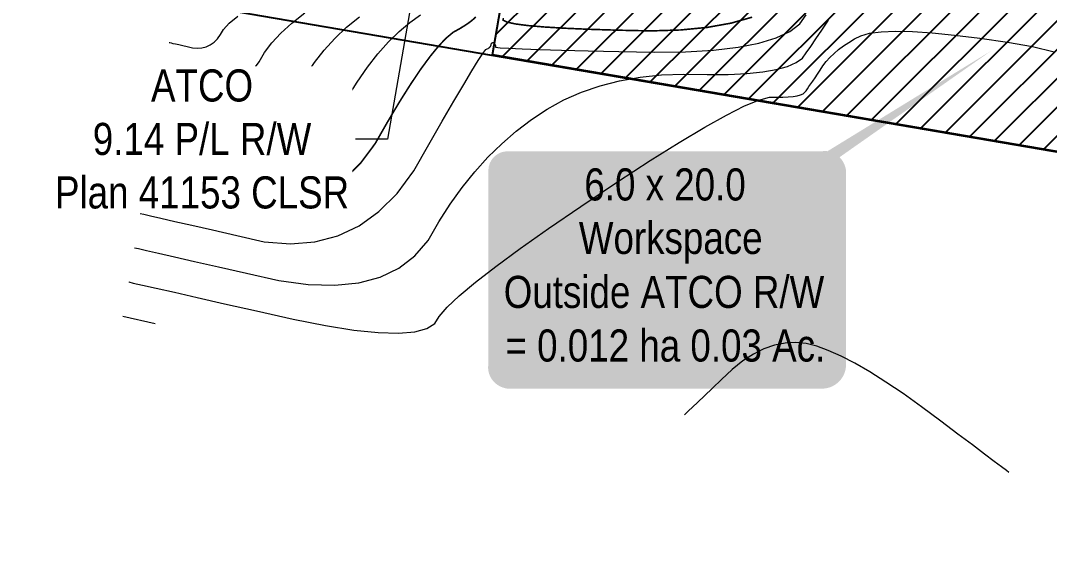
# Model space of a CAD drawing. Extents: x 602200 to 604568, y 5669458 to 5671879.
# Drawn here: x 603234.58 to 603266.65, y 5669498.07 to 5669514.31 of the extents above; entities that cross this region are included whole.
import ezdxf

# ---------------------------------------------------------------- set-up
doc = ezdxf.new("R2010")
doc.units = 0
doc.header["$LTSCALE"] = 5
doc.header["$PDSIZE"] = 0.5
doc.layers.get('Defpoints').update_dxf_attribs({"color": 9})
doc.layers.add('C-RW-T', color=13, linetype='Continuous', lineweight=9)
doc.layers.add('C-TOPO-MAJR', color=7, linetype='Continuous', lineweight=15, true_color=0xd3aa5f)
doc.layers.add('C-TOPO-MINR', color=7, linetype='Continuous', lineweight=13, true_color=0xe9d5af)
for name, color, linetype in [('F-RW', 190, 'Continuous'), ('P-TEMP-ATCO PIPELINES', 104, 'Continuous'), ('P-TEMP-ATCO PIPELINES-H', 71, 'Continuous'), ('P-TEMP-BLOCKS', 250, 'Continuous')]:
    doc.layers.add(name, color=color, linetype=linetype)
doc.styles.add('1.0', font='ARIALN.TTF', dxfattribs={"height": 1})
doc.styles.add('80', font='ARIALN.TTF', dxfattribs={"height": 10})
doc.dimstyles.new('Compass 500', dxfattribs={"dimscale": 0.5, "dimtxt": 0.9, "dimasz": 2, "dimexe": 0.2, "dimexo": 0.0625, "dimgap": 0.5, "dimtad": 0, "dimtih": 1, "dimtoh": 1, "dimzin": 0, "dimdsep": 46, "dimtxsty": '1.0', "dimcen": 0.1, "dimse1": 1, "dimse2": 1, "dimclrd": 256, "dimclrt": 256, "dimaunit": 1, "dimadec": 4, "dimazin": 0, "dimtfac": 0.06, "dimtofl": 0, "dimtmove": 0, "dimatfit": 0, "dimfxl": 0.2, "dimtolj": 1, "dimtzin": 0, "dimlwd": -1, "dimarcsym": 0})

# ---------------------------------------------------------------- blocks, each defined once
blk = doc.blocks.new('*D68')
at = {"layer": 'C-RW-T', "transparency": 16777216}
for p, q in [((603249.305, 5669529.665), (603249.475, 5669530.651)), ((603247.412, 5669518.692), (603246.019, 5669510.611)), ((603246.019, 5669510.611), (603245.019, 5669510.611))]:
    blk.add_line(p, q, dxfattribs=at)
for points in [[(603249.141, 5669529.693), (603249.469, 5669529.637), (603249.135, 5669528.68)], [(603247.248, 5669518.72), (603247.577, 5669518.663), (603247.582, 5669519.677)]]:
    blk.add_solid(points, dxfattribs=at)
at = {"layer": 'Defpoints', "color": 0, "transparency": 16777216}
for p in [(603249.135, 5669528.68), (603330.306, 5669514.68), (603328.753, 5669505.677)]:
    blk.add_point(p, dxfattribs=at)
at = {"layer": 'C-RW-T', "transparency": 16777216, "insert": (603240.236, 5669510.611), "char_height": 1, "attachment_point": 5, "style": '1.0', "bg_fill": 3, "box_fill_scale": 1.1, "bg_fill_color": 256, "bg_fill_true_color": 13158600, "bg_fill_transparency": 0}
blk.add_mtext('\\A1;ATCO\\P9.14 P/L R/W\\PPlan 41153 CLSR', dxfattribs=at)
blk = doc.blocks.new('*U74')
h = blk.add_hatch(color=255)
edge = h.paths.add_edge_path()
edge.add_line((-49, -37), (49, -37))
edge.add_arc((49, -31), 6, 270, 360)
edge.add_line((55, -31), (55, 29.5))
edge.add_arc((49, 29.5), 6, 0, 90)
edge.add_line((49, 35.5), (-49, 35.5))
edge.add_arc((-49, 29.5), 6, 90, 180)
edge.add_line((-55, 29.5), (-55, -31))
edge.add_arc((-49, -31), 6, 180, 270)
at = {"color": 104, "flags": 128}
blk.add_lwpolyline([(101.87, 66.91, 0, 7.5, 0), (0, 0, 0, 0, 0)], format="xyseb", dxfattribs=at)
blk.add_lwpolyline([(-49, -37, 3, 3, 0), (49, -37, 3, 3, 0.414214), (55, -31, 3, 3, 0), (55, 29.5, 3, 0, 0.414214), (49, 35.5, 0, 0, 0), (-49, 35.5, 0, 0, 0.414214), (-55, 29.5, 0, 0, 0), (-55, -31, 0, 3, 0.414214)], format="xyseb", close=True, dxfattribs=at)
at = {"color": 104, "style": '80'}
blk.add_attdef('ENTER_TEXT_001', (-26.85, -4.92), '', height=10, dxfattribs=at)

msp = doc.modelspace()

# ---------------------------------------------------------------- hatches: boundary and pattern name
at = {"layer": 'P-TEMP-ATCO PIPELINES-H'}
h = msp.add_hatch(dxfattribs=at)
h.set_pattern_fill('ANSI31', color=256, scale=0.2)
h.paths.add_polyline_path([(603250.317, 5669519.205), (603270.031, 5669515.805), (603269.008, 5669509.863), (603249.295, 5669513.237)])

# ---------------------------------------------------------------- linework, layer by layer
at = {"layer": 'C-TOPO-MAJR', "const_width": 0.05, "flags": 128}
for points in [[(603238.489, 5669509.359), (603238.489, 5669509.359), (603238.579, 5669509.338), (603238.759, 5669509.297), (603239.029, 5669509.236), (603239.389, 5669509.154), (603239.839, 5669509.052), (603240.379, 5669508.93), (603241.009, 5669508.787), (603241.729, 5669508.624), (603242.409, 5669508.567), (603243.047, 5669508.617), (603243.645, 5669508.774), (603244.203, 5669509.038), (603244.719, 5669509.409), (603245.196, 5669509.887), (603245.631, 5669510.471), (603246.026, 5669511.162), (603246.395, 5669511.78), (603246.738, 5669512.324), (603247.055, 5669512.795), (603247.347, 5669513.192), (603247.612, 5669513.516), (603247.852, 5669513.767), (603248.065, 5669513.944), (603248.253, 5669514.047), (603248.417, 5669514.147), (603248.558, 5669514.242), (603248.674, 5669514.333), (603248.767, 5669514.42)], [(603249.62, 5669514.383), (603249.624, 5669514.317), (603249.754, 5669514.257), (603250.012, 5669514.202), (603250.397, 5669514.152), (603250.908, 5669514.108), (603251.547, 5669514.069), (603252.312, 5669514.036), (603253.205, 5669514.008), (603254.224, 5669513.986), (603255.152, 5669514.015), (603255.988, 5669514.096), (603256.731, 5669514.229), (603257.383, 5669514.414)]]:
    msp.add_lwpolyline(points, dxfattribs=at)
at = {"layer": 'C-TOPO-MINR', "flags": 128}
for points in [[(603238.13, 5669507.225), (603238.13, 5669507.225), (603238.255, 5669507.197), (603238.505, 5669507.14), (603238.879, 5669507.055), (603239.379, 5669506.942), (603240.003, 5669506.8), (603240.752, 5669506.63), (603241.626, 5669506.432), (603242.625, 5669506.205), (603243.541, 5669506.08), (603244.373, 5669506.056), (603245.122, 5669506.132), (603245.788, 5669506.31), (603246.37, 5669506.589), (603246.87, 5669506.969), (603247.286, 5669507.45), (603247.618, 5669508.033), (603247.971, 5669508.583), (603248.343, 5669509.102), (603248.735, 5669509.589), (603249.147, 5669510.045), (603249.578, 5669510.468), (603250.03, 5669510.86), (603250.501, 5669511.22), (603250.991, 5669511.548), (603251.512, 5669511.833), (603252.062, 5669512.076), (603252.642, 5669512.275), (603253.251, 5669512.431), (603253.89, 5669512.544), (603254.559, 5669512.614), (603255.258, 5669512.641), (603255.986, 5669512.625), (603256.638, 5669512.632), (603257.214, 5669512.661), (603257.713, 5669512.712), (603258.137, 5669512.785), (603258.484, 5669512.881), (603258.755, 5669512.999), (603258.949, 5669513.14), (603259.068, 5669513.303), (603259.209, 5669513.502), (603259.372, 5669513.737), (603259.558, 5669514.009), (603259.766, 5669514.318)], [(603238.31, 5669508.292), (603238.31, 5669508.292), (603238.417, 5669508.268), (603238.632, 5669508.219), (603238.954, 5669508.146), (603239.384, 5669508.048), (603239.921, 5669507.926), (603240.566, 5669507.78), (603241.318, 5669507.609), (603242.177, 5669507.414), (603242.988, 5669507.347), (603243.75, 5669507.407), (603244.464, 5669507.595), (603245.13, 5669507.91), (603245.747, 5669508.352), (603246.315, 5669508.922), (603246.835, 5669509.62), (603247.306, 5669510.445), (603247.723, 5669511.169), (603248.086, 5669511.793), (603248.394, 5669512.316), (603248.648, 5669512.739), (603248.848, 5669513.061), (603248.993, 5669513.282), (603249.084, 5669513.403), (603249.12, 5669513.423), (603249.152, 5669513.442), (603249.179, 5669513.461), (603249.202, 5669513.478), (603249.22, 5669513.495), (603249.233, 5669513.511), (603249.242, 5669513.527), (603249.246, 5669513.541), (603249.246, 5669513.555), (603249.246, 5669513.567), (603249.249, 5669513.578), (603249.253, 5669513.588), (603249.258, 5669513.597), (603249.265, 5669513.604), (603249.273, 5669513.61), (603249.283, 5669513.615), (603249.294, 5669513.619), (603249.304, 5669513.62), (603249.314, 5669513.62), (603249.323, 5669513.618), (603249.332, 5669513.613), (603249.34, 5669513.607), (603249.348, 5669513.599), (603249.355, 5669513.588), (603249.361, 5669513.576), (603249.367, 5669513.564), (603249.371, 5669513.551), (603249.376, 5669513.539), (603249.379, 5669513.526), (603249.382, 5669513.514), (603249.384, 5669513.501), (603249.385, 5669513.488), (603249.386, 5669513.475), (603249.524, 5669513.461), (603249.799, 5669513.446), (603250.21, 5669513.429), (603250.759, 5669513.41), (603251.445, 5669513.39), (603252.268, 5669513.369), (603253.228, 5669513.347), (603254.325, 5669513.323), (603255.31, 5669513.336), (603256.183, 5669513.388), (603256.944, 5669513.477), (603257.593, 5669513.603), (603258.13, 5669513.767), (603258.555, 5669513.969), (603258.869, 5669514.208), (603259.07, 5669514.485)], [(603238.669, 5669510.425), (603238.669, 5669510.425), (603238.741, 5669510.409), (603238.887, 5669510.376), (603239.104, 5669510.327), (603239.395, 5669510.261), (603239.757, 5669510.178), (603240.193, 5669510.08), (603240.701, 5669509.964), (603241.281, 5669509.833), (603241.829, 5669509.787), (603242.344, 5669509.828), (603242.826, 5669509.954), (603243.276, 5669510.167), (603243.692, 5669510.466), (603244.076, 5669510.851), (603244.427, 5669511.322), (603244.746, 5669511.88), (603245.067, 5669512.391), (603245.39, 5669512.855), (603245.717, 5669513.274), (603246.045, 5669513.646), (603246.377, 5669513.972), (603246.711, 5669514.251), (603247.047, 5669514.485)], [(603238.848, 5669511.492), (603238.848, 5669511.492), (603238.904, 5669511.48), (603239.014, 5669511.455), (603239.179, 5669511.417), (603239.4, 5669511.367), (603239.675, 5669511.304), (603240.006, 5669511.229), (603240.392, 5669511.142), (603240.833, 5669511.042), (603241.249, 5669511.007), (603241.641, 5669511.038), (603242.007, 5669511.134), (603242.349, 5669511.296), (603242.665, 5669511.523), (603242.957, 5669511.816), (603243.224, 5669512.174), (603243.466, 5669512.597), (603243.739, 5669513.001), (603244.043, 5669513.386), (603244.378, 5669513.753), (603244.744, 5669514.099), (603245.141, 5669514.427)], [(603239.028, 5669512.559), (603239.028, 5669512.559), (603239.066, 5669512.55), (603239.141, 5669512.533), (603239.254, 5669512.507), (603239.405, 5669512.473), (603239.593, 5669512.431), (603239.82, 5669512.379), (603240.084, 5669512.319), (603240.385, 5669512.251), (603240.67, 5669512.227), (603240.937, 5669512.248), (603241.188, 5669512.314), (603241.421, 5669512.425), (603241.638, 5669512.58), (603241.837, 5669512.78), (603242.02, 5669513.025), (603242.185, 5669513.314), (603242.41, 5669513.612), (603242.695, 5669513.918), (603243.039, 5669514.231), (603243.443, 5669514.553)], [(603239.207, 5669513.626), (603239.207, 5669513.626), (603239.228, 5669513.621), (603239.268, 5669513.612), (603239.329, 5669513.598), (603239.41, 5669513.58), (603239.512, 5669513.557), (603239.633, 5669513.529), (603239.775, 5669513.497), (603239.937, 5669513.46), (603240.09, 5669513.447), (603240.234, 5669513.459), (603240.369, 5669513.494), (603240.494, 5669513.553), (603240.611, 5669513.637), (603240.718, 5669513.744), (603240.816, 5669513.876), (603240.905, 5669514.032), (603241.082, 5669514.223), (603241.347, 5669514.449)], [(603237.951, 5669506.158), (603237.951, 5669506.158), (603238.093, 5669506.126), (603238.378, 5669506.062), (603238.805, 5669505.965), (603239.374, 5669505.836), (603240.085, 5669505.674), (603240.939, 5669505.481), (603241.935, 5669505.255), (603243.073, 5669504.996), (603244.085, 5669504.798), (603244.97, 5669504.659), (603245.729, 5669504.58), (603246.361, 5669504.561), (603246.866, 5669504.602), (603247.245, 5669504.703), (603247.497, 5669504.863), (603247.623, 5669505.083), (603247.875, 5669505.371), (603248.254, 5669505.726), (603248.759, 5669506.149), (603249.391, 5669506.639), (603250.149, 5669507.197), (603251.033, 5669507.823), (603252.044, 5669508.516), (603253.182, 5669509.276), (603254.204, 5669509.941), (603255.112, 5669510.511), (603255.904, 5669510.984), (603256.582, 5669511.362), (603257.145, 5669511.645), (603257.592, 5669511.831), (603257.925, 5669511.922), (603258.143, 5669511.917), (603258.338, 5669511.919), (603258.511, 5669511.928), (603258.66, 5669511.943), (603258.787, 5669511.965), (603258.891, 5669511.994), (603258.972, 5669512.029), (603259.03, 5669512.071), (603259.065, 5669512.12), (603259.108, 5669512.18), (603259.156, 5669512.25), (603259.212, 5669512.332), (603259.275, 5669512.424), (603259.344, 5669512.527), (603259.42, 5669512.641), (603259.502, 5669512.766), (603259.591, 5669512.902), (603259.694, 5669513.034), (603259.809, 5669513.161), (603259.936, 5669513.284), (603260.077, 5669513.403), (603260.23, 5669513.518), (603260.396, 5669513.628), (603260.575, 5669513.735), (603260.767, 5669513.837), (603261.043, 5669513.911), (603261.404, 5669513.956), (603261.85, 5669513.974), (603262.381, 5669513.963), (603262.996, 5669513.925), (603263.695, 5669513.858), (603264.48, 5669513.763), (603265.349, 5669513.64), (603266.121, 5669513.496), (603266.798, 5669513.33)], [(603237.771, 5669505.092), (603238.773, 5669504.864)], [(603265.384, 5669500.223), (603265.384, 5669500.223), (603265.308, 5669500.28), (603265.157, 5669500.394), (603264.93, 5669500.564), (603264.628, 5669500.792), (603264.25, 5669501.076), (603263.796, 5669501.417), (603263.267, 5669501.815), (603262.662, 5669502.269), (603262.092, 5669502.678), (603261.556, 5669503.04), (603261.055, 5669503.355), (603260.588, 5669503.624), (603260.156, 5669503.847), (603259.759, 5669504.023), (603259.396, 5669504.153), (603259.068, 5669504.237), (603258.739, 5669504.271), (603258.41, 5669504.255), (603258.081, 5669504.19), (603257.752, 5669504.075), (603257.422, 5669503.91), (603257.093, 5669503.696), (603256.763, 5669503.432), (603256.432, 5669503.118), (603256.143, 5669502.844), (603255.896, 5669502.608), (603255.689, 5669502.412), (603255.524, 5669502.256), (603255.4, 5669502.138), (603255.318, 5669502.06), (603255.276, 5669502.02), (603255.276, 5669502.02)]]:
    msp.add_lwpolyline(points, dxfattribs=at)
at = {"layer": 'F-RW'}
msp.add_lwpolyline([(603234.579, 5669515.738), (603238.144, 5669515.146), (603337.907, 5669498.07), (603422.129, 5669499.124), (603425.638, 5669509.164), (603338.694, 5669508.076), (603239.83, 5669524.997, 0.001187), (603239.784, 5669525.005), (603236.218, 5669525.598)], format="xyb", dxfattribs=at)
at = {"layer": 'P-TEMP-ATCO PIPELINES', "flags": 128}
msp.add_lwpolyline([(603250.317, 5669519.205), (603270.031, 5669515.805), (603269.008, 5669509.863), (603249.295, 5669513.237)], close=True, dxfattribs=at)

# ---------------------------------------------------------------- block references
at = {"layer": 'P-TEMP-BLOCKS', "color": 3}
ref = msp.add_blockref('*U74', (603254.661, 5669506.683), dxfattribs=dict(at, xscale=0.1000000000000002, yscale=0.1000000000000002, zscale=0.1000000000000002))
ref.add_attrib('ENTER_TEXT_001', '6.0 x 20.0', (603252.153, 5669508.7), dxfattribs={"layer": '0', "color": 104, "height": 1, "style": '80'})
ref.add_attrib('ENTER_TEXT_002', ' Workspace', (603251.662, 5669507.033), dxfattribs={"layer": '0', "color": 104, "height": 1, "style": '80'})
ref.add_attrib('ENTER_TEXT_003', 'Outside ATCO R/W', (603249.64, 5669505.349), dxfattribs={"layer": '0', "color": 104, "height": 1, "style": '80'})
ref.add_attrib('ENTER_TEXT_004', '= 0.012 ha 0.03 Ac.', (603249.694, 5669503.678), dxfattribs={"layer": '0', "color": 104, "height": 1, "style": '80'})

# ---------------------------------------------------------------- next in the draw order: dimensions: what is measured, and where the dimension line sits
at = {"layer": 'C-RW-T'}
dim = msp.add_linear_dim(base=(603249.135, 5669528.68), p1=(603328.753, 5669505.677), p2=(603330.306, 5669514.68), angle=80.2141, text='ATCO\\P9.14 P/L R/W\\PPlan 41153 CLSR', dimstyle='Compass 500', override={"dimtfill": 1}, dxfattribs=at)
dim.commit()
dim.dimension.update_dxf_attribs({"geometry": '*D68', "text_midpoint": (603240.236, 5669510.611), "dimtype": 161})

doc.saveas('drawing.dxf')
